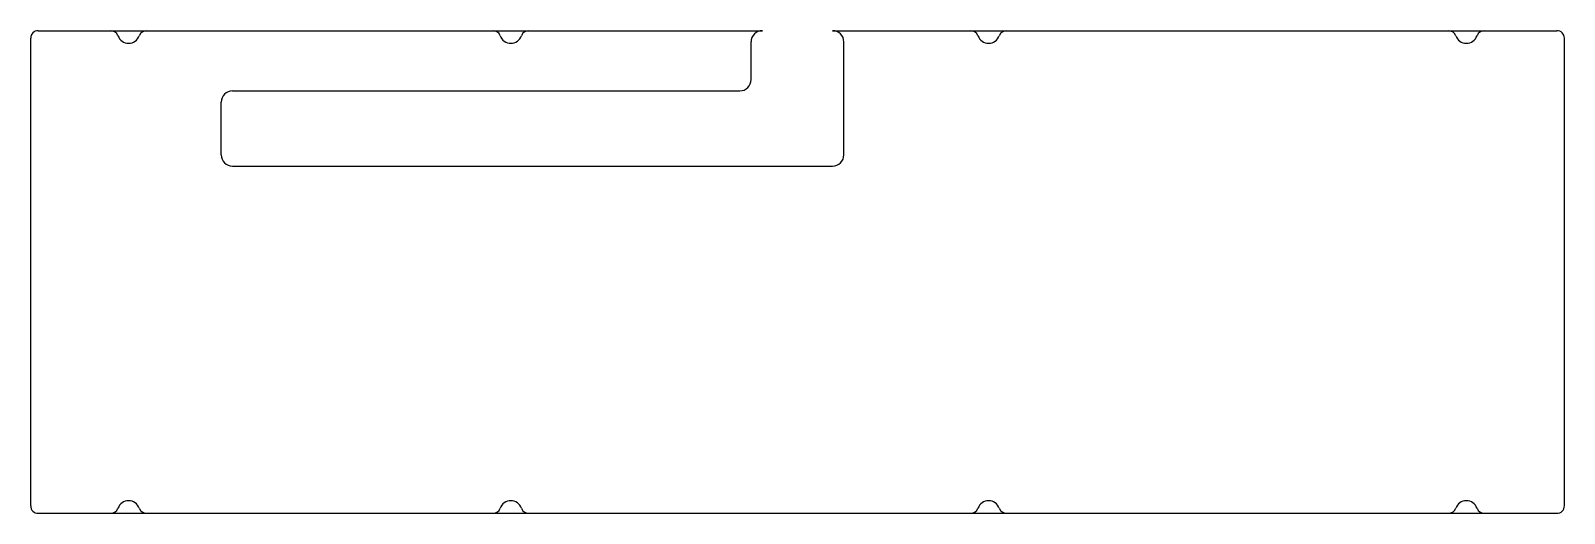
# Model space of a CAD drawing. Header units: millimetres. Extents: x 30 to 336, y 28 to 125.
import ezdxf

# ---------------------------------------------------------------- set-up
doc = ezdxf.new("R2010")
doc.units = ezdxf.units.MM
doc.layers.add('Mechanical2', color=216, linetype='Continuous')

msp = doc.modelspace()

# ---------------------------------------------------------------- linework, layer by layer
at = {"layer": 'Mechanical2'}
for p, q in [((30.34, 29.87), (30.34, 123.07)), ((31.84, 124.57), (176.21, 124.57)), ((38.8, 124.57), (45.87, 124.57)), ((132.8, 124.57), (139.87, 124.57)), ((173.96, 114.82), (173.96, 122.32)), ((190.21, 124.57), (334.59, 124.57)), ((192.46, 99.82), (192.46, 122.32)), ((226.55, 124.57), (233.62, 124.57)), ((320.55, 124.57), (327.62, 124.57)), ((336.09, 29.87), (336.09, 123.07)), ((68.34, 99.82), (68.34, 110.32)), ((70.59, 112.57), (171.71, 112.57)), ((70.59, 97.57), (190.21, 97.57)), ((31.84, 28.37), (334.59, 28.37)), ((38.8, 28.37), (45.87, 28.37)), ((132.8, 28.37), (139.87, 28.37)), ((226.55, 28.37), (233.62, 28.37)), ((320.55, 28.37), (327.62, 28.37))]:
    msp.add_line(p, q, dxfattribs=at)
for centre, radius, start, end in [((31.84, 123.07), 1.5, 90, 180), ((46.33, 123.07), 1.5, 19.4713, 90.0001), ((49.86, 124.32), 2.25, 199.4712, 340.5288), ((53.4, 123.07), 1.5, 89.9999, 160.5287), ((122.53, 123.07), 1.5, 19.4713, 90.0001), ((126.06, 124.32), 2.25, 199.4712, 340.5288), ((129.6, 123.07), 1.5, 89.9999, 160.5287), ((176.21, 122.32), 2.25, 90, 180), ((190.21, 122.32), 2.25, 360, 90), ((217.78, 123.07), 1.5, 19.4713, 90.0001), ((221.31, 124.32), 2.25, 199.4712, 340.5288), ((224.85, 123.07), 1.5, 89.9999, 160.5287), ((313.03, 123.07), 1.5, 19.4713, 90.0001), ((316.56, 124.32), 2.25, 199.4712, 340.5288), ((320.1, 123.07), 1.5, 89.9999, 160.5287), ((334.59, 123.07), 1.5, 0, 90), ((171.71, 114.82), 2.25, 270, 0), ((70.59, 110.32), 2.25, 90, 180), ((70.59, 99.82), 2.25, 180, 270), ((190.21, 99.82), 2.25, 270, 0), ((49.86, 28.62), 2.25, 19.4712, 160.5288), ((126.06, 28.62), 2.25, 19.4712, 160.5288), ((221.31, 28.62), 2.25, 19.4712, 160.5288), ((316.56, 28.62), 2.25, 19.4712, 160.5288), ((31.84, 29.87), 1.5, 180, 270), ((46.33, 29.87), 1.5, 269.9999, 340.5287), ((53.4, 29.87), 1.5, 199.4713, 270.0001), ((122.53, 29.87), 1.5, 269.9999, 340.5287), ((129.6, 29.87), 1.5, 199.4713, 270.0001), ((217.78, 29.87), 1.5, 269.9999, 340.5287), ((224.85, 29.87), 1.5, 199.4713, 270.0001), ((313.03, 29.87), 1.5, 269.9999, 340.5287), ((320.1, 29.87), 1.5, 199.4713, 270.0001), ((334.59, 29.87), 1.5, 270, 0)]:
    msp.add_arc(centre, radius, start, end, dxfattribs=at)

doc.saveas('drawing.dxf')
